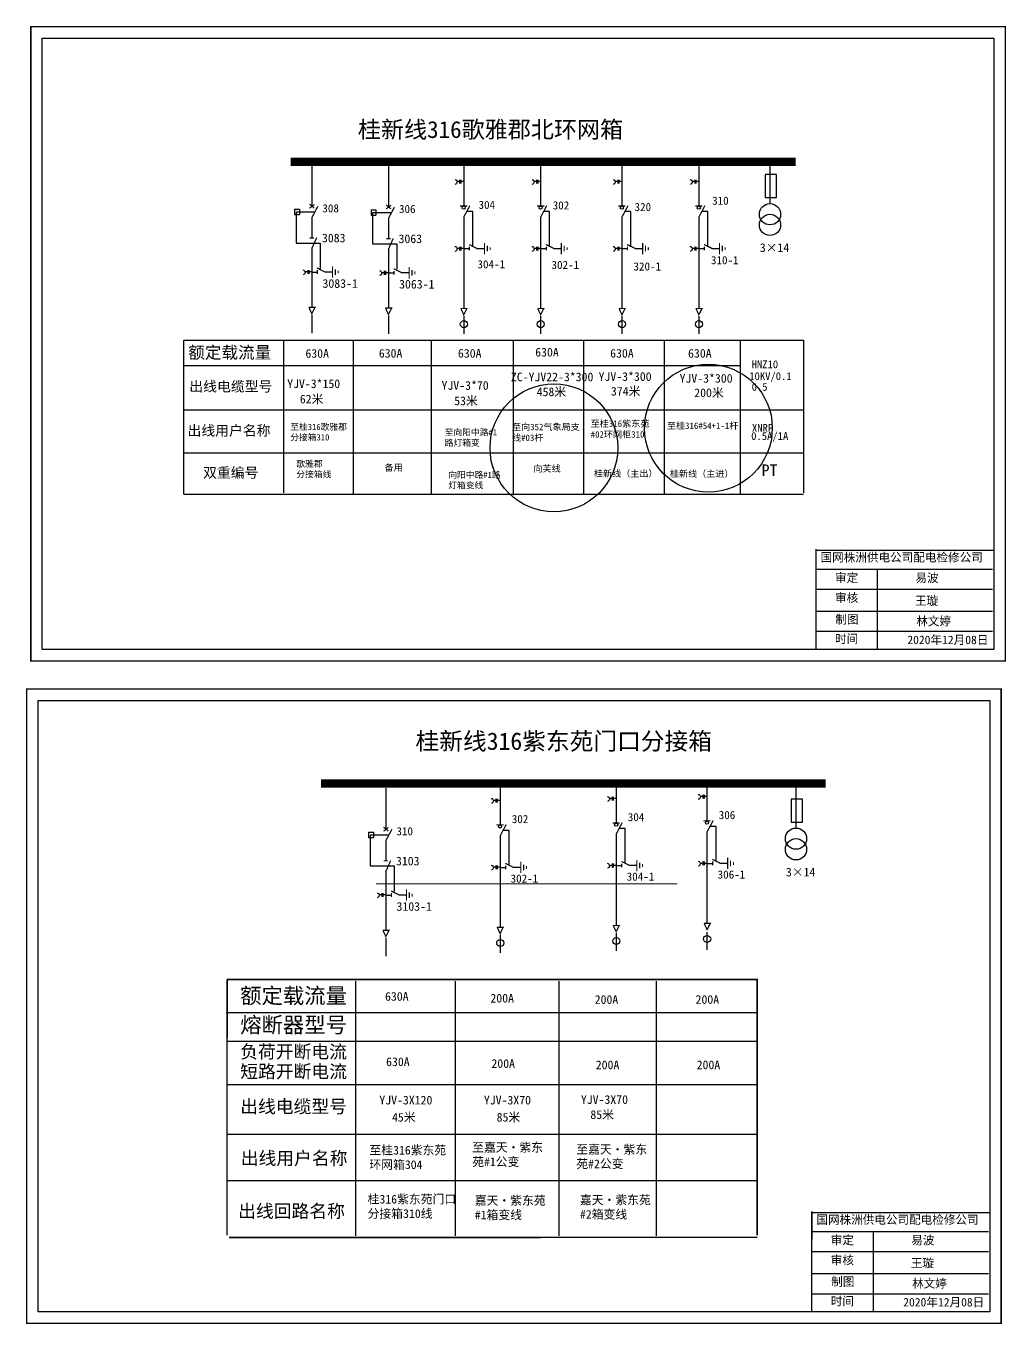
# Model space of a CAD drawing. Header units: millimetres. Extents: x 864 to 1246, y 1723 to 1892.
# Drawn here: x 863.5 to 989.7, y 1724.5 to 1891.7 of the extents above; entities that cross this region are included whole.
import ezdxf

# ---------------------------------------------------------------- set-up
doc = ezdxf.new("R2010")
doc.units = ezdxf.units.MM
doc.linetypes.add('ACAD_ISO02W100', pattern=[15, 12, -3])
doc.linetypes.add('CENTER', pattern=[50.8, 31.75, -6.35, 6.35, -6.35])
doc.layers.add('2', color=7, linetype='Continuous')
doc.styles.add('HZ', font='')
doc.styles.add('字体', font='simkai_0.ttf', dxfattribs={"height": 2.5})
doc.styles.add('楷体_GB2312_txtstyle_1.09_0_0', font='simkai_0.ttf', dxfattribs={"height": 1.0944})
doc.styles.get('HZ').set_extended_font_data('SimSun')

# ---------------------------------------------------------------- blocks, each defined once
blk = doc.blocks.new('JD')
for points in [[(-2, 0.2), (-2, -0.2), (2, 0.2), (2, -0.2)], [(1, -1.2), (1, -0.8), (-1, -1.2), (-1, -0.8)], [(-0.5, -1.8), (-0.5, -2.2), (0.5, -1.8), (0.5, -2.2)]]:
    blk.add_trace(points)

msp = doc.modelspace()

# ---------------------------------------------------------------- linework, layer by layer
for p, q in [((900.32, 1873.78), (900.32, 1868.48)), ((910.18, 1873.68), (910.18, 1868.38)), ((919.88, 1873.8), (919.88, 1868.55)), ((929.79, 1873.8), (929.79, 1868.55)), ((940.25, 1873.8), (940.25, 1868.55)), ((950.16, 1873.8), (950.16, 1868.55)), ((959.29, 1874.03), (959.29, 1868.78)), ((960.16, 1872.57), (958.71, 1872.57)), ((958.71, 1872.54), (958.71, 1869.61)), ((960.16, 1869.61), (960.16, 1872.57)), ((958.71, 1869.61), (960.16, 1869.61)), ((898.09, 1868.11), (898.72, 1868.11)), ((898.09, 1868.11), (898.09, 1867.42)), ((898.72, 1868.11), (898.72, 1867.42)), ((907.95, 1868.02), (908.58, 1868.02)), ((907.95, 1868.02), (907.95, 1867.33)), ((908.58, 1868.02), (908.58, 1867.33)), ((898.09, 1867.42), (898.72, 1867.42)), ((900.32, 1867.05), (900.32, 1864.46)), ((907.95, 1867.33), (908.58, 1867.33)), ((910.18, 1866.96), (910.18, 1864.37)), ((919.88, 1867.12), (919.88, 1855.3)), ((929.79, 1867.12), (929.79, 1855.3)), ((940.25, 1867.12), (940.25, 1855.3)), ((950.16, 1867.12), (950.16, 1855.3)), ((900.32, 1863.17), (900.32, 1855.52)), ((910.18, 1863.07), (910.18, 1855.42)), ((919.88, 1863.05), (920.61, 1863.05)), ((921.55, 1863.07), (922.54, 1863.07)), ((929.79, 1863.05), (930.51, 1863.05)), ((931.46, 1863.07), (932.44, 1863.07)), ((940.25, 1863.05), (940.97, 1863.05)), ((941.92, 1863.07), (942.9, 1863.07)), ((950.16, 1863.05), (950.88, 1863.05)), ((951.83, 1863.07), (952.81, 1863.07)), ((900.32, 1860.02), (901.04, 1860.02)), ((901.99, 1860.04), (902.97, 1860.04)), ((910.18, 1859.93), (910.91, 1859.93)), ((911.85, 1859.95), (912.84, 1859.95)), ((883.85, 1831.43), (883.85, 1851.23)), ((883.85, 1851.23), (963.63, 1851.23)), ((896.67, 1851.13), (896.67, 1831.58)), ((915.68, 1851.23), (915.68, 1831.39)), ((926.24, 1851.14), (926.24, 1831.29)), ((935.32, 1851.23), (935.32, 1831.39)), ((945.68, 1851.23), (945.68, 1831.39)), ((955.46, 1851.23), (955.46, 1831.39)), ((963.63, 1851.23), (963.63, 1831.58)), ((883.89, 1847.97), (955.47, 1847.97)), ((883.89, 1842.29), (963.65, 1842.29)), ((963.65, 1836.68), (883.85, 1836.68)), ((963.63, 1831.39), (883.85, 1831.39)), ((924.56, 1794.09), (924.56, 1788.84)), ((939.51, 1794.34), (939.51, 1789.09)), ((951.21, 1794.6), (951.21, 1789.35)), ((909.85, 1793.53), (909.85, 1788.23)), ((962.65, 1793.6), (962.65, 1788.35)), ((963.51, 1792.14), (962.06, 1792.14)), ((962.06, 1792.1), (962.06, 1789.17)), ((963.51, 1789.17), (963.51, 1792.14)), ((962.06, 1789.17), (963.51, 1789.17)), ((907.62, 1787.87), (907.62, 1787.18)), ((907.62, 1787.87), (908.25, 1787.87)), ((908.25, 1787.87), (908.25, 1787.18)), ((924.56, 1787.41), (924.56, 1775.59)), ((939.51, 1787.66), (939.51, 1775.84)), ((951.21, 1787.93), (951.21, 1776.11)), ((907.62, 1787.18), (908.25, 1787.18)), ((909.85, 1786.81), (909.85, 1784.22)), ((909.85, 1782.92), (909.85, 1775.27)), ((924.56, 1783.34), (925.29, 1783.34)), ((926.23, 1783.36), (927.22, 1783.36)), ((939.51, 1783.59), (940.23, 1783.59)), ((941.18, 1783.61), (942.16, 1783.61)), ((951.21, 1783.86), (951.94, 1783.86)), ((952.88, 1783.88), (953.87, 1783.88)), ((909.85, 1779.78), (910.58, 1779.78)), ((911.52, 1779.8), (912.51, 1779.8))]:
    msp.add_line(p, q)
at = {"linetype": 'ACAD_ISO02W100'}
for p, q in [((900.63, 1867.75), (898.29, 1867.75)), ((898.29, 1867.75), (898.29, 1863.76)), ((910.5, 1867.66), (908.15, 1867.66)), ((908.15, 1867.66), (908.15, 1863.67)), ((898.29, 1863.76), (901.38, 1863.76)), ((901.38, 1863.76), (901.38, 1860.47)), ((908.15, 1863.67), (911.25, 1863.67)), ((911.25, 1863.67), (911.25, 1860.38)), ((907.82, 1787.51), (907.82, 1783.52)), ((910.17, 1787.51), (907.82, 1787.51)), ((907.82, 1783.52), (910.92, 1783.52)), ((910.92, 1783.52), (910.92, 1780.23))]:
    msp.add_line(p, q, dxfattribs=at)
at = {"linetype": 'CENTER'}
for p, q in [((900.32, 1854.49), (900.32, 1852.16)), ((910.19, 1854.4), (910.19, 1852.07)), ((919.89, 1854.35), (919.89, 1852.05)), ((929.79, 1854.35), (929.79, 1852.05)), ((940.26, 1854.35), (940.26, 1852.05)), ((950.16, 1854.35), (950.16, 1852.05)), ((909.86, 1774.24), (909.86, 1771.92)), ((924.57, 1774.64), (924.57, 1772.34)), ((939.51, 1774.88), (939.51, 1772.59)), ((951.18, 1775.01), (951.18, 1772.71))]:
    msp.add_line(p, q, dxfattribs=at)
at = {"color": 0, "linetype": 'Continuous'}
for p, q in [((905.65, 1851.24), (905.65, 1831.4)), ((965.24, 1821.76), (987.99, 1821.76)), ((973.14, 1821.78), (973.14, 1811.42)), ((965.24, 1819.17), (987.99, 1819.17)), ((965.24, 1816.34), (987.99, 1816.34)), ((965.24, 1813.75), (987.99, 1813.75)), ((964.71, 1736.44), (987.46, 1736.44)), ((972.6, 1736.47), (972.6, 1726.11)), ((964.71, 1733.85), (987.46, 1733.85)), ((964.71, 1731.02), (987.46, 1731.02)), ((964.71, 1728.43), (987.46, 1728.43))]:
    msp.add_line(p, q, dxfattribs=at)
at = {"color": 0}
for p, q in [((905.95, 1768.7), (905.95, 1735.88)), ((918.8, 1768.7), (918.8, 1735.88)), ((932.12, 1768.7), (932.12, 1735.88)), ((944.67, 1768.7), (944.67, 1735.88)), ((889.31, 1764.64), (957.68, 1764.64)), ((889.5, 1760.95), (957.68, 1760.95)), ((889.5, 1755.39), (957.68, 1755.39)), ((889.5, 1748.97), (957.68, 1748.97)), ((889.5, 1743), (957.68, 1743))]:
    msp.add_line(p, q, dxfattribs=at)
at = {"color": 0, "linetype": 'Continuous', "const_width": 0.182}
for points in [[(864.14, 1891.63), (989.62, 1891.63), (989.62, 1809.93), (864.14, 1809.93)], [(863.61, 1806.31), (989.09, 1806.31), (989.09, 1724.61), (863.61, 1724.61)]]:
    msp.add_lwpolyline(points, close=True, dxfattribs=at)
at = {"color": 0, "linetype": 'Continuous'}
for points in [[(865.62, 1890.15), (988.15, 1890.15), (988.15, 1811.4), (865.62, 1811.4)], [(865.08, 1804.84), (987.61, 1804.84), (987.61, 1726.09), (865.08, 1726.09)]]:
    msp.add_lwpolyline(points, close=True, dxfattribs=at)
for points, const_width in [([(897.6, 1874.22), (962.62, 1874.22)], 1.05), ([(900.02, 1868.24), (900.66, 1868.72)], 0.157), ([(900.03, 1868.77), (900.64, 1868.26)], 0.157), ([(900.32, 1867.01), (901.1, 1868.5)], 0.157), ([(909.89, 1868.67), (910.51, 1868.16)], 0.157), ([(909.89, 1868.15), (910.52, 1868.63)], 0.157), ([(910.18, 1866.92), (910.97, 1868.4)], 0.157), ([(919.42, 1868.53), (920.34, 1868.53)], 0.157), ([(919.88, 1867.08), (920.67, 1868.57)], 0.157), ([(929.33, 1868.53), (930.25, 1868.53)], 0.157), ([(929.79, 1867.08), (930.57, 1868.57)], 0.157), ([(939.79, 1868.53), (940.71, 1868.53)], 0.157), ([(940.25, 1867.08), (941.04, 1868.57)], 0.157), ([(949.69, 1868.53), (950.62, 1868.53)], 0.157), ([(950.16, 1867.08), (950.94, 1868.57)], 0.157), ([(900.04, 1864.42), (900.62, 1864.42)], 0.157), ([(900.29, 1862.97), (900.95, 1864.45)], 0.157), ([(909.9, 1864.33), (910.48, 1864.33)], 0.157), ([(910.15, 1862.88), (910.81, 1864.36)], 0.157), ([(920.57, 1863.57), (921.61, 1863.05)], 0.157), ([(920.61, 1863.29), (920.61, 1862.81)], 0.157), ([(930.47, 1863.57), (931.52, 1863.05)], 0.157), ([(930.51, 1863.29), (930.51, 1862.81)], 0.157), ([(940.93, 1863.57), (941.98, 1863.05)], 0.157), ([(940.97, 1863.29), (940.97, 1862.81)], 0.157), ([(950.84, 1863.57), (951.89, 1863.05)], 0.157), ([(950.88, 1863.29), (950.88, 1862.81)], 0.157), ([(901, 1860.55), (902.05, 1860.02)], 0.157), ([(901.04, 1860.27), (901.04, 1859.78)], 0.157), ([(910.87, 1860.45), (911.91, 1859.93)], 0.157), ([(910.91, 1860.17), (910.91, 1859.69)], 0.157), ([(899.94, 1855.47), (900.73, 1855.47), (900.32, 1854.66), (899.94, 1855.48)], 0.157), ([(909.8, 1855.38), (910.6, 1855.38), (910.19, 1854.57), (909.81, 1855.39)], 0.157), ([(919.5, 1855.33), (920.3, 1855.33), (919.89, 1854.52), (919.51, 1855.34)], 0.157), ([(929.4, 1855.33), (930.2, 1855.33), (929.79, 1854.52), (929.41, 1855.34)], 0.157), ([(939.87, 1855.33), (940.66, 1855.33), (940.26, 1854.52), (939.88, 1855.34)], 0.157), ([(949.77, 1855.33), (950.57, 1855.33), (950.16, 1854.52), (949.78, 1855.34)], 0.157), ([(901.49, 1794.14), (966.5, 1794.14)], 1.05), ([(939.05, 1789.07), (939.97, 1789.07)], 0.157), ([(939.51, 1787.62), (940.29, 1789.11)], 0.157), ([(950.75, 1789.33), (951.68, 1789.33)], 0.157), ([(951.21, 1787.89), (952, 1789.37)], 0.157), ([(909.56, 1788.52), (910.18, 1788.01)], 0.157), ([(909.56, 1788), (910.19, 1788.48)], 0.157), ([(909.85, 1786.77), (910.64, 1788.25)], 0.157), ([(924.1, 1788.82), (925.02, 1788.82)], 0.157), ([(924.56, 1787.37), (925.35, 1788.86)], 0.157), ([(909.57, 1784.18), (910.15, 1784.18)], 0.157), ([(909.82, 1782.73), (910.48, 1784.21)], 0.157), ([(940.19, 1784.11), (941.24, 1783.59)], 0.157), ([(951.9, 1784.38), (952.94, 1783.86)], 0.157), ([(951.94, 1784.1), (951.94, 1783.62)], 0.157), ([(925.25, 1783.86), (926.29, 1783.34)], 0.157), ([(925.29, 1783.58), (925.29, 1783.1)], 0.157), ([(940.23, 1783.83), (940.23, 1783.35)], 0.157), ([(910.54, 1780.3), (911.58, 1779.78)], 0.157), ([(910.58, 1780.02), (910.58, 1779.54)], 0.157), ([(924.18, 1775.62), (924.97, 1775.62), (924.57, 1774.81), (924.19, 1775.63)], 0.157), ([(939.12, 1775.86), (939.92, 1775.86), (939.51, 1775.06), (939.13, 1775.88)], 0.157), ([(950.83, 1776.13), (951.63, 1776.13), (951.22, 1775.32), (950.84, 1776.14)], 0.157), ([(909.47, 1775.23), (910.27, 1775.23), (909.86, 1774.42), (909.48, 1775.24)], 0.157)]:
    msp.add_lwpolyline(points, dxfattribs=dict(const_width=const_width))
for points in [[(918.74, 1871.94, -0.877934), (918.76, 1871.3)], [(928.65, 1871.94, -0.877934), (928.66, 1871.3)], [(939.11, 1871.94, -0.877934), (939.12, 1871.3)], [(949.02, 1871.94, -0.877934), (949.03, 1871.3)], [(918.74, 1863.33, -0.877934), (918.76, 1862.69)], [(928.65, 1863.33, -0.877934), (928.66, 1862.69)], [(939.11, 1863.33, -0.877934), (939.12, 1862.69)], [(949.02, 1863.33, -0.877934), (949.03, 1862.69)], [(899.18, 1860.3, -0.877934), (899.19, 1859.67)], [(909.05, 1860.21, -0.877934), (909.06, 1859.57)], [(938.37, 1792.48, -0.877934), (938.38, 1791.84)], [(950.08, 1792.74, -0.877934), (950.09, 1792.11)], [(923.42, 1792.23, -0.877934), (923.44, 1791.59)], [(950.08, 1784.13, -0.877934), (950.09, 1783.5)], [(923.42, 1783.62, -0.877934), (923.44, 1782.98)], [(938.37, 1783.87, -0.877934), (938.38, 1783.23)], [(908.72, 1780.06, -0.877934), (908.73, 1779.42)]]:
    msp.add_lwpolyline(points, format="xyb")
for points in [[(919.36, 1871.67), (919.02, 1871.67)], [(919.36, 1871.89), (919.36, 1871.41)], [(919.5, 1871.89), (919.5, 1871.41)], [(919.88, 1871.67), (919.5, 1871.67)], [(929.26, 1871.67), (928.93, 1871.67)], [(929.26, 1871.89), (929.26, 1871.41)], [(929.41, 1871.89), (929.41, 1871.41)], [(929.79, 1871.67), (929.41, 1871.67)], [(939.72, 1871.67), (939.39, 1871.67)], [(939.72, 1871.89), (939.72, 1871.41)], [(939.87, 1871.89), (939.87, 1871.41)], [(940.25, 1871.67), (939.87, 1871.67)], [(949.63, 1871.67), (949.3, 1871.67)], [(949.63, 1871.89), (949.63, 1871.41)], [(949.78, 1871.89), (949.78, 1871.41)], [(950.16, 1871.67), (949.78, 1871.67)], [(919.36, 1863.06), (919.02, 1863.06)], [(919.36, 1863.28), (919.36, 1862.8)], [(919.5, 1863.28), (919.5, 1862.8)], [(919.88, 1863.06), (919.5, 1863.06)], [(929.26, 1863.06), (928.93, 1863.06)], [(929.26, 1863.28), (929.26, 1862.8)], [(929.41, 1863.28), (929.41, 1862.8)], [(929.79, 1863.06), (929.41, 1863.06)], [(939.72, 1863.06), (939.39, 1863.06)], [(939.72, 1863.28), (939.72, 1862.8)], [(939.87, 1863.28), (939.87, 1862.8)], [(940.25, 1863.06), (939.87, 1863.06)], [(949.63, 1863.06), (949.3, 1863.06)], [(949.63, 1863.28), (949.63, 1862.8)], [(949.78, 1863.28), (949.78, 1862.8)], [(950.16, 1863.06), (949.78, 1863.06)], [(899.79, 1860.03), (899.46, 1860.03)], [(899.79, 1860.25), (899.79, 1859.78)], [(899.94, 1860.25), (899.94, 1859.78)], [(900.32, 1860.03), (899.94, 1860.03)], [(909.66, 1859.94), (909.33, 1859.94)], [(909.66, 1860.16), (909.66, 1859.68)], [(909.8, 1860.16), (909.8, 1859.68)], [(910.18, 1859.94), (909.8, 1859.94)], [(938.98, 1792.43), (938.98, 1791.95)], [(939.13, 1792.43), (939.13, 1791.95)], [(950.69, 1792.47), (950.36, 1792.47)], [(950.69, 1792.69), (950.69, 1792.22)], [(950.83, 1792.69), (950.83, 1792.22)], [(951.21, 1792.47), (950.83, 1792.47)], [(924.03, 1791.96), (923.7, 1791.96)], [(924.03, 1792.18), (924.03, 1791.7)], [(924.18, 1792.18), (924.18, 1791.7)], [(924.56, 1791.96), (924.18, 1791.96)], [(938.98, 1792.21), (938.65, 1792.21)], [(939.51, 1792.21), (939.13, 1792.21)], [(950.69, 1784.08), (950.69, 1783.61)], [(950.83, 1784.08), (950.83, 1783.61)], [(924.03, 1783.35), (923.7, 1783.35)], [(924.03, 1783.57), (924.03, 1783.09)], [(924.18, 1783.57), (924.18, 1783.09)], [(924.56, 1783.35), (924.18, 1783.35)], [(938.98, 1783.6), (938.65, 1783.6)], [(938.98, 1783.82), (938.98, 1783.34)], [(939.13, 1783.82), (939.13, 1783.34)], [(939.51, 1783.6), (939.13, 1783.6)], [(950.69, 1783.86), (950.36, 1783.86)], [(951.21, 1783.86), (950.83, 1783.86)], [(909.33, 1779.79), (909, 1779.79)], [(909.33, 1780.01), (909.33, 1779.53)], [(909.47, 1780.01), (909.47, 1779.53)], [(909.85, 1779.79), (909.47, 1779.79)]]:
    msp.add_lwpolyline(points)
at = {"linetype": 'ACAD_ISO02W100'}
for points in [[(921.05, 1863.28), (921.05, 1867.81), (920.27, 1867.81)], [(930.95, 1863.28), (930.95, 1867.81), (930.17, 1867.81)], [(941.42, 1863.28), (941.42, 1867.81), (940.63, 1867.81)], [(951.32, 1863.28), (951.32, 1867.81), (950.54, 1867.81)], [(925.73, 1783.57), (925.73, 1788.1), (924.95, 1788.1)], [(940.67, 1783.82), (940.67, 1788.35), (939.89, 1788.35)], [(952.38, 1784.09), (952.38, 1788.61), (951.6, 1788.61)]]:
    msp.add_lwpolyline(points, dxfattribs=at)
at = {"color": 0, "linetype": 'Continuous', "const_width": 0.182}
for points in [[(965.24, 1824.33), (965.23, 1811.46)], [(965.34, 1824.18), (988.1, 1824.18)], [(964.71, 1739.02), (964.69, 1726.15)], [(964.81, 1738.86), (987.56, 1738.86)]]:
    msp.add_lwpolyline(points, dxfattribs=at)
at = {"color": 0}
for points, const_width in [([(947.37, 1781.21), (908.59, 1781.21)], 0.114), ([(889.35, 1768.9), (957.78, 1768.9)], 0.202), ([(889.4, 1735.96), (889.41, 1768.84)], 0.202), ([(957.68, 1768.84), (957.68, 1735.96)], 0.202), ([(957.7, 1735.69), (889.66, 1735.67)], 0.202)]:
    msp.add_lwpolyline(points, dxfattribs=dict(at, const_width=const_width))
for centre, radius in [((919.88, 1868.31), 0.201), ((929.79, 1868.31), 0.201), ((940.25, 1868.31), 0.201), ((950.16, 1868.31), 0.201), ((919.9, 1853.31), 0.453), ((929.8, 1853.31), 0.453), ((940.27, 1853.31), 0.453), ((950.17, 1853.31), 0.453), ((939.51, 1788.84), 0.201), ((951.21, 1789.11), 0.201), ((924.56, 1788.6), 0.201), ((924.58, 1773.6), 0.453), ((939.53, 1773.85), 0.453), ((951.23, 1774.12), 0.453)]:
    msp.add_circle(centre, radius)
at = {"color": 1}
for centre in [(951.39, 1839.91), (931.5, 1837.38)]:
    msp.add_circle(centre, 8.23, dxfattribs=at)
at = {"layer": '2', "color": 3}
for centre in [(959.32, 1867.47), (959.32, 1866.1), (962.67, 1787.04), (962.67, 1785.67)]:
    msp.add_circle(centre, 1.37, dxfattribs=at)

# ---------------------------------------------------------------- block references
at = {"xscale": 0.3658326635490994, "yscale": 0.3658326635490994, "rotation": 90}
for p, zscale in [((922.55, 1863.04), 0.3658326635490576), ((932.46, 1863.04), 0.3658326635490576), ((942.92, 1863.04), 0.3658326635490576), ((952.82, 1863.04), 0.3658326635490576), ((902.99, 1860.02), 0.3658326635490582), ((912.85, 1859.92), 0.3658326635490576), ((927.23, 1783.33), 0.3658326635490582), ((942.18, 1783.58), 0.3658326635490582), ((953.88, 1783.85), 0.3658326635490582), ((912.52, 1779.77), 0.3658326635490582)]:
    msp.add_blockref('JD', p, dxfattribs=dict(at, zscale=zscale))

# ---------------------------------------------------------------- texts
for s, height, p in [('310', 1.045, (951.87, 1868.69)), ('308', 1.045, (901.68, 1867.71)), ('306', 1.045, (911.55, 1867.62)), ('304', 1.045, (921.79, 1868.16)), ('302', 1.045, (931.34, 1868.09)), ('320', 1.045, (941.88, 1867.88)), ('3083', 1.115, (901.63, 1863.85)), ('3063', 1.115, (911.49, 1863.75)), ('304-1', 1.045, (921.65, 1860.5)), ('302-1', 1.045, (931.19, 1860.42)), ('320-1', 1.045, (941.74, 1860.22)), ('310-1', 1.045, (951.72, 1861.03)), ('3083-1', 1.115, (901.7, 1857.99)), ('3063-1', 1.115, (911.56, 1857.9)), ('HNZ10', 1.003, (956.96, 1847.64)), ('10KV/0.1', 1.003, (956.65, 1846.11)), ('0.5', 1.003, (956.96, 1844.73)), ('0.5A/1A', 1.003, (956.9, 1838.4)), ('XNRP', 1.003, (957, 1839.45)), ('302', 1.045, (926.07, 1789.04)), ('304', 1.045, (941.01, 1789.29)), ('306', 1.045, (952.72, 1789.56)), ('310', 1.045, (911.22, 1787.47)), ('3103', 1.115, (911.16, 1783.6)), ('302-1', 1.045, (925.92, 1781.38)), ('304-1', 1.045, (940.87, 1781.63)), ('306-1', 1.045, (952.58, 1781.9)), ('3103-1', 1.115, (911.23, 1777.75))]:
    msp.add_text(s, height=height).set_placement(p)
at = {"style": 'HZ'}
for s, height, p in [('额定载流量', 1.568, (884.41, 1848.88)), ('出线电缆型号', 1.307, (884.55, 1844.64)), ('出线用户名称', 1.307, (884.31, 1838.95)), ('双重编号', 1.307, (886.32, 1833.53)), ('PT', 1.505, (958.24, 1833.74))]:
    msp.add_text(s, height=height, dxfattribs=at).set_placement(p)
at = {"color": 0, "style": 'HZ'}
for s, height, p in [('额定载流量', 2.016, (891.1, 1765.81)), ('熔断器型号', 2.016, (891.1, 1762.04)), ('负荷开断电流', 1.68, (891.1, 1758.76)), ('短路开断电流', 1.68, (891.1, 1756.21)), ('出线电缆型号', 1.68, (891.1, 1751.7)), ('出线用户名称', 1.68, (891.17, 1745.04)), ('出线回路名称', 1.68, (890.84, 1738.23))]:
    msp.add_text(s, height=height, dxfattribs=at).set_placement(p)
at = {"color": 0, "linetype": 'Continuous', "char_height": 1.115, "attachment_point": 1}
for s, insert, width in [('{\\fSimSun|b0|i0|c134|p2;3×14}', (958.01, 1863.72), 10.3456), ('{\\fSimSun|b0|i0|c134|p2;630A}', (899.5, 1850.1), 10.3456), ('{\\fSimSun|b0|i0|c134|p2;630A}', (908.95, 1850.11), 10.3456), ('{\\fSimSun|b0|i0|c134|p2;630A}', (919.14, 1850.11), 10.3456), ('{\\fSimSun|b0|i0|c134|p2;630A}', (929.09, 1850.26), 10.3456), ('{\\fSimSun|b0|i0|c134|p2;630A}', (938.74, 1850.11), 10.3456), ('{\\fSimSun|b0|i0|c134|p2;630A}', (948.77, 1850.11), 10.3456), ('{\\fSimSun|b0|i0|c134|p2;YJV-3*150}', (897.15, 1846.19), 10.3456), ('{\\fSimSun|b0|i0|c134|p2;YJV-3*70}', (917.03, 1845.97), 10.3456), ('{\\fSimSun|b0|i0|c134|p2;ZC-YJV22-3*300}', (925.96, 1847.07), 8.3307), ('{\\fSimSun|b0|i0|c134|p2;YJV-3*300}', (937.25, 1847.12), 10.3456), ('{\\fSimSun|b0|i0|c134|p2;YJV-3*300}', (947.68, 1846.89), 4.6429), ('{\\fSimSun|b0|i0|c134|p2;62米}', (898.78, 1844.22), 7.8538), ('{\\fSimSun|b0|i0|c134|p2;458米}', (929.28, 1845.15), 10.3456), ('{\\fSimSun|b0|i0|c134|p2;374米}', (938.84, 1845.22), 10.3456), ('{\\fSimSun|b0|i0|c134|p2;200米}', (949.57, 1845.03), 10.3456), ('{\\fSimSun|b0|i0|c134|p2;53米}', (918.66, 1843.99), 7.8538), ('{\\fSimSun|b0|i0|c134|p2;\\H0.7233x;至桂316歌雅郡\\P分接箱310}', (897.55, 1840.48), 17.1713), ('{\\fSimSun|b0|i0|c134|p2;\\H0.7233x;至向阳中路#1\\P路灯箱变}', (917.43, 1839.78), 17.1713), ('{\\fSimSun|b0|i0|c134|p2;\\H0.7233x;歌雅郡\\P分接箱线}', (898.33, 1835.72), 17.1713), ('{\\fSimSun|b0|i0|c134|p2;\\H0.7233x;向阳中路#1路\\P灯箱变线}', (917.89, 1834.31), 17.1713), ('{\\fSimSun|b0|i0|c134|p2;3×14}', (961.37, 1783.29), 10.3456), ('{\\fSimSun|b0|i0|c134|p2;630A}', (909.75, 1767.28), 10.3456), ('{\\fSimSun|b0|i0|c134|p2;200A}', (923.32, 1767.05), 10.3456), ('{\\fSimSun|b0|i0|c134|p2;200A}', (936.75, 1766.88), 10.3456), ('{\\fSimSun|b0|i0|c134|p2;200A}', (949.74, 1766.88), 10.3456), ('{\\fSimSun|b0|i0|c134|p2;630A}', (909.89, 1758.86), 10.3456), ('{\\fSimSun|b0|i0|c134|p2;200A}', (923.45, 1758.63), 10.3456), ('{\\fSimSun|b0|i0|c134|p2;200A}', (936.89, 1758.46), 10.3456), ('{\\fSimSun|b0|i0|c134|p2;200A}', (949.88, 1758.46), 10.3456), ('{\\fSimSun|b0|i0|c134|p2;YJV-3X120}', (909.02, 1753.92), 10.3456), ('{\\fSimSun|b0|i0|c134|p2;YJV-3X70}', (922.48, 1753.92), 7.8538), ('{\\fSimSun|b0|i0|c134|p2;YJV-3X70}', (934.97, 1753.99), 7.8538), ('{\\fSimSun|b0|i0|c134|p2;45米}', (910.65, 1751.71), 7.8538), ('{\\fSimSun|b0|i0|c134|p2;85米}', (924.12, 1751.71), 7.8538), ('{\\fSimSun|b0|i0|c134|p2;85米}', (936.19, 1752.05), 7.8538), ('{\\fSimSun|b0|i0|c134|p2;至桂316紫东苑\\P环网箱304}', (907.74, 1747.47), 11.6028), ('{\\fSimSun|b0|i0|c134|p2;至嘉天·紫东苑#1公变}', (920.97, 1747.83), 9.7346), ('{\\fSimSun|b0|i0|c134|p2;至嘉天·紫东苑#2公变}', (934.38, 1747.57), 9.7346), ('{\\fSimSun|b0|i0|c134|p2;桂316紫东苑门口分接箱310线}', (907.51, 1741.16), 12.3666), ('{\\fSimSun|b0|i0|c134|p2;嘉天·紫东苑#1箱变线}', (921.31, 1740.99), 9.7346), ('{\\fSimSun|b0|i0|c134|p2;嘉天·紫东苑#2箱变线}', (934.85, 1741.06), 9.7346)]:
    msp.add_mtext(s, dxfattribs=dict(at, insert=insert, width=width))
at = {"linetype": 'Continuous', "char_height": 0.8362, "attachment_point": 1, "style": '字体'}
for s, insert, width in [('{\\fSimSun|b0|i0|c134|p2;至桂316紫东苑\\P#02环网柜310}', (936.23, 1840.92), 8.6096), ('{\\fSimSun|b0|i0|c134|p2;至向352气象局支线#03杆}', (926.1, 1840.49), 9.435), ('{\\fSimSun|b0|i0|c134|p2;至桂316#54+1-1杆}', (946.05, 1840.64), 9.435), ('{\\fSimSun|b0|i0|c134|p2;备用}', (909.69, 1835.26), 8.6096), ('{\\fSimSun|b0|i0|c134|p2;向芙线}', (928.86, 1835.13), 8.6096), ('{\\fSimSun|b0|i0|c134|p2;桂新线（主出）}', (936.65, 1834.49), 8.3061), ('{\\fSimSun|b0|i0|c134|p2;桂新线（主进）}', (946.43, 1834.46), 8.3061)]:
    msp.add_mtext(s, dxfattribs=dict(at, insert=insert, width=width))
at = {"color": 0, "linetype": 'Continuous', "attachment_point": 1, "style": '字体'}
for s, insert, char_height, width in [('国网株洲供电公司配电检修公司', (965.83, 1823.82), 1.0944, 29.9201), ('\\f\uffbfﾬￌﾣﾤ_GB2312|b0|i0|c134|p49;审定', (967.69, 1821.19), 1.0944, 8.5588), ('易波', (978.05, 1821.17), 1.094, 8.5588), ('\\f\uffbfﾬￌﾣﾤ_GB2312|b0|i0|c134|p49;审核', (967.69, 1818.61), 1.0944, 8.5588), ('王璇', (978, 1818.23), 1.094, 8.5588), ('\\f\uffbfﾬￌﾣﾤ_GB2312|b0|i0|c134|p49;制图', (967.74, 1815.83), 1.0944, 8.5588), ('林文婷', (978.16, 1815.6), 1.094, 8.5588), ('\\f\uffbfﾬￌﾣﾤ_GB2312|b0|i0|c134|p49;时间', (967.69, 1813.32), 1.0944, 8.5588), ('国网株洲供电公司配电检修公司', (965.29, 1738.51), 1.0944, 29.9201), ('\\f\uffbfﾬￌﾣﾤ_GB2312|b0|i0|c134|p49;审定', (967.15, 1735.87), 1.0944, 8.5588), ('易波', (977.51, 1735.86), 1.094, 8.5588), ('\\f\uffbfﾬￌﾣﾤ_GB2312|b0|i0|c134|p49;审核', (967.15, 1733.3), 1.0944, 8.5588), ('王璇', (977.46, 1732.92), 1.094, 8.5588), ('\\f\uffbfﾬￌﾣﾤ_GB2312|b0|i0|c134|p49;制图', (967.21, 1730.52), 1.0944, 8.5588), ('林文婷', (977.62, 1730.29), 1.094, 8.5588), ('\\f\uffbfﾬￌﾣﾤ_GB2312|b0|i0|c134|p49;时间', (967.15, 1728.01), 1.0944, 8.5588)]:
    msp.add_mtext(s, dxfattribs=dict(at, insert=insert, char_height=char_height, width=width))
at = {"color": 7, "linetype": 'Continuous', "char_height": 1.0944, "width": 16.0081, "attachment_point": 1, "style": '楷体_GB2312_txtstyle_1.09_0_0'}
for insert in [(977.01, 1813.19), (976.48, 1727.88)]:
    msp.add_mtext('2020年12月08日', dxfattribs=dict(at, insert=insert))
at = {"insert": (913.68, 1800.72), "char_height": 1.414, "width": 196.6049, "attachment_point": 1}
msp.add_mtext('{\\fSimSun|b0|i0|c134|p2;\\H1.584x;桂新线316紫东苑门口分接箱}', dxfattribs=at)
at = {"layer": '2', "color": 7, "insert": (906.26, 1879.47), "char_height": 2.1776, "width": 46.2972, "attachment_point": 1, "style": '字体'}
msp.add_mtext('{\\fSimSun|b0|i0|c134|p2;桂新线316歌雅郡北环网箱}', dxfattribs=at)

doc.saveas('drawing.dxf')
